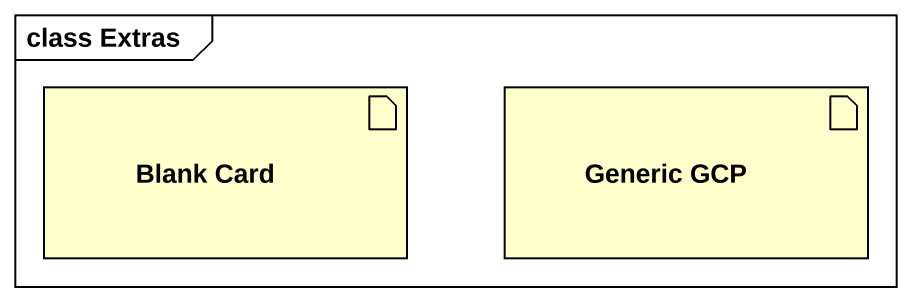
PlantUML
@startuml
mainframe class Extras
artifact "Blank Card" as Blank_Card
artifact "Generic GCP" as Generic_GCP
@enduml
